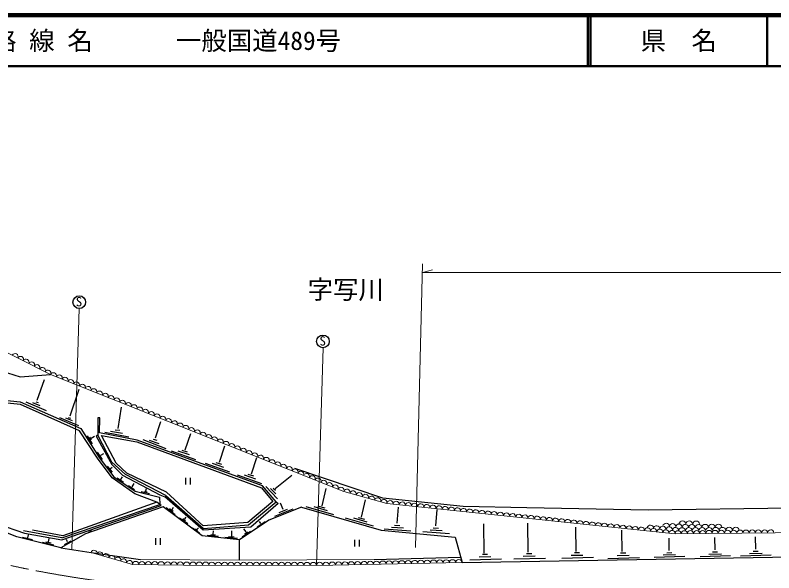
# Model space of a CAD drawing. Units: millimetres, scale not verified. Extents: x 40000 to 680000, y 20000 to 380000.
# Drawn here: x 185119 to 334328, y 270400 to 380000 of the extents above; entities that cross this region are included whole.
import ezdxf
from ezdxf.enums import TextEntityAlignment as Align

# ---------------------------------------------------------------- set-up
doc = ezdxf.new("R2010")
doc.units = ezdxf.units.MM
doc.header["$LTSCALE"] = 1000
doc.linetypes.add('CHAIN', pattern=[18.5, 12, -1.5, 3.5, -1.5])
for name, color, linetype, lineweight in [('M-BGD', 7, 'Continuous', 25), ('M-BMK', 2, 'CHAIN', 13), ('M-STR-HTXT', 7, 'Continuous', 13), ('M-TTL', 2, 'Continuous', 140), ('M-TTL-LINE', 7, 'Continuous', 50)]:
    doc.layers.add(name, color=color, linetype=linetype, lineweight=lineweight)
doc.layers.add('M-TTL-TXT', color=7, linetype='Continuous')
doc.styles.add('ＭＳ ゴシック', font='')
doc.styles.get('ＭＳ ゴシック').set_extended_font_data('MS Gothic')

msp = doc.modelspace()

# ---------------------------------------------------------------- linework, layer by layer
at = {"layer": 'M-BGD', "lineweight": 13}
for p, q in [((196239, 275007), (197730, 322345)), ((245684, 314641), (244368, 271852)), ((209794, 273018), (229234, 272887)), ((229234, 272887), (255713, 273037))]:
    msp.add_line(p, q, dxfattribs=at)
at = {"layer": 'M-BGD'}
for p, q in [((183584, 309686), (186097, 308908)), ((186097, 308908), (192090, 309356)), ((189446, 304315), (190855, 308369)), ((195953, 301264), (197698, 306508)), ((179786, 304611), (186105, 303991)), ((186188, 303482), (179429, 304180)), ((186105, 303991), (198005, 298732)), ((197793, 298278), (186188, 303482)), ((187200, 303996), (191188, 302281)), ((188542, 303863), (189991, 303278)), ((189167, 304036), (189632, 303876)), ((205390, 298766), (206048, 302933)), ((193813, 300932), (197588, 299337)), ((194996, 300852), (196338, 300307)), ((195514, 300959), (195993, 300812)), ((201741, 300866), (201360, 300875)), ((201360, 300875), (201391, 297452)), ((201679, 297895), (201741, 300866)), ((212714, 296911), (213764, 300141)), ((198005, 298732), (201634, 293089)), ((204792, 298526), (205709, 298407)), ((201282, 292935), (197793, 298278)), ((199309, 297297), (200266, 295768)), ((199735, 297044), (200094, 296565)), ((200094, 296871), (200705, 297230)), ((201391, 297452), (201063, 297239)), ((201063, 297239), (204110, 291681)), ((204134, 292146), (201391, 297452)), ((209110, 296473), (201679, 297895)), ((204985, 291971), (202091, 297377)), ((202091, 297377), (209043, 296140)), ((202758, 298048), (207504, 297131)), ((203895, 298267), (206208, 297828)), ((218576, 294598), (219640, 297802)), ((209043, 296140), (233541, 287135)), ((233774, 287480), (209110, 296473)), ((210215, 296606), (214775, 294851)), ((211505, 296446), (213366, 295835)), ((212262, 296699), (212993, 296499)), ((201277, 294106), (202260, 292671)), ((215772, 294399), (220583, 292698)), ((217141, 294372), (219360, 293628)), ((217885, 294532), (218975, 294186)), ((225288, 292151), (226352, 295355)), ((204213, 289087), (201282, 292935)), ((201634, 293089), (204505, 289281)), ((201994, 293535), (202526, 293867)), ((231585, 289856), (232648, 293059)), ((203217, 291355), (204174, 290185)), ((203855, 290890), (204214, 291169)), ((204110, 291681), (206223, 289585)), ((206786, 289713), (204134, 292146)), ((207072, 289955), (204985, 291971)), ((222484, 291952), (227296, 290250)), ((223853, 291925), (226073, 291181)), ((224597, 292085), (225687, 291739)), ((206223, 289585), (213585, 285726)), ((214755, 285628), (206786, 289713)), ((214888, 286220), (207072, 289955)), ((228780, 289656), (233592, 287955)), ((230149, 289630), (232369, 288885)), ((230893, 289789), (231983, 289444)), ((236241, 286971), (239515, 289598)), ((257401, 285047), (240129, 290909)), ((208679, 285936), (204213, 289087)), ((204505, 289281), (208732, 286449)), ((205204, 289046), (206444, 288213)), ((205907, 288721), (206220, 289259)), ((218637, 289051), (218637, 287751)), ((219612, 287751), (219612, 289051)), ((207407, 287575), (208604, 286778)), ((208099, 287309), (208497, 287947)), ((210846, 286538), (210925, 286964)), ((233541, 287135), (235788, 284421)), ((236466, 284370), (233774, 287480)), ((234442, 287343), (236693, 284941)), ((235346, 286980), (236365, 285943)), ((235851, 287059), (236312, 286669)), ((245474, 283568), (246271, 286970)), ((212986, 284281), (208679, 285936)), ((208732, 286449), (213497, 285253)), ((209897, 286406), (211546, 285971)), ((210536, 286441), (211058, 286326)), ((213497, 285253), (213580, 283849)), ((213585, 285726), (214555, 285329)), ((222065, 278763), (214555, 285329)), ((214755, 285628), (222159, 279139)), ((222097, 279653), (214888, 286220)), ((273238, 283446), (257401, 285047)), ((194323, 276904), (213863, 283643)), ((194328, 277270), (213580, 283849)), ((212986, 284281), (194468, 277653)), ((213863, 283643), (212986, 284281)), ((235788, 284421), (230903, 280307)), ((230983, 279828), (236466, 284370)), ((236838, 284007), (231441, 279345)), ((236466, 284370), (236838, 284007)), ((237824, 282862), (237332, 284085)), ((244809, 283528), (246019, 283169)), ((253254, 281335), (254051, 284738)), ((377995, 283671), (309643, 282706)), ((214234, 283337), (198921, 278053)), ((221891, 277654), (214234, 283337)), ((214790, 283224), (216580, 281886)), ((215464, 283038), (216190, 282498)), ((215978, 282870), (216270, 283322)), ((241450, 283277), (235010, 280745)), ((236189, 281506), (239818, 282955)), ((237066, 282264), (238701, 282915)), ((241450, 283277), (257107, 278784)), ((242257, 283448), (247734, 281866)), ((243865, 283421), (246511, 282624)), ((260259, 280129), (260505, 283335)), ((267868, 279619), (268114, 282825)), ((285754, 283177), (273238, 283446)), ((309643, 282706), (285754, 283177)), ((217460, 281216), (219103, 280064)), ((218093, 281050), (218624, 280690)), ((218477, 280991), (218766, 281369)), ((235010, 280745), (229208, 276897)), ((250037, 281215), (255514, 279634)), ((251646, 281189), (254291, 280391)), ((252589, 281295), (253799, 280936)), ((185453, 277445), (180398, 279449)), ((180546, 280393), (186926, 278220)), ((219995, 279268), (221365, 278256)), ((220574, 279032), (221003, 278725)), ((220857, 278930), (221165, 279217)), ((231441, 279345), (222065, 278763)), ((230903, 280307), (222097, 279653)), ((222159, 279139), (230983, 279828)), ((230535, 278470), (230086, 279049)), ((232693, 279420), (234279, 280474)), ((233402, 280066), (233154, 280474)), ((257680, 279025), (262918, 278627)), ((259116, 279384), (261522, 279212)), ((259741, 279770), (260791, 279717)), ((267350, 279260), (268400, 279206)), ((277347, 274291), (277280, 280029)), ((286018, 274441), (285951, 280180)), ((295428, 274604), (295372, 279399)), ((194328, 277270), (186752, 278630)), ((186926, 278220), (194323, 276904)), ((187585, 277308), (187744, 277849)), ((194468, 277653), (188526, 278750)), ((198921, 278053), (194116, 275341)), ((199571, 278382), (200236, 278630)), ((199910, 278583), (199839, 278732)), ((229208, 276897), (221891, 277654)), ((222906, 277772), (225086, 277612)), ((223591, 277925), (224532, 277866)), ((224055, 278012), (224095, 278646)), ((227062, 277532), (228188, 277453)), ((227701, 277630), (227709, 278684)), ((229795, 277497), (231409, 278581)), ((230310, 278128), (230850, 278470)), ((257107, 278784), (271652, 277432)), ((265289, 278515), (270527, 278116)), ((266725, 278874), (269131, 278701)), ((304509, 274560), (304460, 278756)), ((194116, 275341), (185453, 277445)), ((186592, 277432), (188524, 276936)), ((190468, 276425), (192707, 275876)), ((191171, 276508), (192175, 276271)), ((191643, 276508), (191815, 277164)), ((194842, 275985), (196101, 276703)), ((195427, 276499), (195188, 276969)), ((212715, 277208), (212715, 275908)), ((213690, 275908), (213690, 277208)), ((226354, 277399), (228844, 277213)), ((229234, 272887), (229208, 276897)), ((251879, 276871), (251879, 275571)), ((252854, 275571), (252854, 276871)), ((271652, 277432), (273008, 272420)), ((313751, 274756), (313725, 277189)), ((322761, 274912), (322735, 277345)), ((330757, 275051), (330730, 277483)), ((194116, 275341), (200044, 274409)), ((330278, 274639), (331249, 274678)), ((200044, 274409), (209794, 273018)), ((255713, 273037), (272726, 273465)), ((273008, 272420), (361496, 273953)), ((274542, 272975), (280777, 273134)), ((276363, 273546), (278703, 273586)), ((277015, 274051), (278038, 274051)), ((283213, 273125), (289447, 273284)), ((285034, 273696), (287374, 273736)), ((285685, 274202), (286709, 274202)), ((292623, 273288), (298858, 273447)), ((294444, 273859), (296784, 273899)), ((295096, 274365), (296119, 274365)), ((301704, 273244), (307938, 273404)), ((303525, 273816), (305864, 273856)), ((304176, 274321), (305200, 274321)), ((310800, 273467), (316822, 273640)), ((312568, 273919), (315001, 273972)), ((313273, 274344), (314243, 274384)), ((319810, 273623), (325832, 273796)), ((321578, 274075), (324011, 274128)), ((322283, 274500), (323253, 274540)), ((327806, 273761), (333827, 273934)), ((329574, 274213), (332006, 274266))]:
    msp.add_line(p, q, dxfattribs=at)
at = {"layer": 'M-BGD', "lineweight": 13}
for points in [[(380473, 278745), (314899, 278065), (258239, 284054), (249760, 286409), (192090, 309356), (179169, 315884), (166485, 323230), (144502, 336823)], [(273008, 272420), (244368, 271852), (218213, 271919), (208187, 272054), (200044, 274409)]]:
    msp.add_lwpolyline(points, dxfattribs=at)
at = {"layer": 'M-BGD'}
for centre in [(197724, 323595), (245647, 315890)]:
    msp.add_circle(centre, 1250, dxfattribs=at)
at = {"layer": 'M-BGD', "lineweight": 13}
for centre, radius, start, end in [((185090, 312889), 603, 333.49636, 152.89707), ((186166, 312345), 603, 333.49636, 152.89707), ((187243, 311801), 603, 333.49636, 152.89707), ((188320, 311257), 603, 333.49636, 152.89707), ((189397, 310713), 603, 333.49636, 152.89707), ((190473, 310169), 603, 333.49636, 152.89707), ((191550, 309625), 603, 333.49636, 152.89707), ((192652, 309123), 609, 339.10904, 157.49577), ((193783, 308673), 609, 339.10904, 157.49577), ((194913, 308223), 609, 339.10904, 157.49577), ((196044, 307773), 609, 339.10904, 157.49577), ((197175, 307324), 609, 339.10904, 157.49577), ((198306, 306874), 609, 339.10904, 157.49577), ((199437, 306424), 609, 339.10904, 157.49577), ((200567, 305974), 609, 339.10904, 157.49577), ((201698, 305524), 609, 339.10904, 157.49577), ((202829, 305074), 609, 339.10904, 157.49577), ((203960, 304624), 609, 339.10904, 157.49577), ((205091, 304174), 609, 339.10904, 157.49577), ((206221, 303724), 609, 339.10904, 157.49577), ((207352, 303274), 609, 339.10904, 157.49577), ((208483, 302824), 609, 339.10904, 157.49577), ((209614, 302374), 609, 339.10904, 157.49577), ((210745, 301924), 609, 339.10904, 157.49577), ((211875, 301474), 609, 339.10904, 157.49577), ((213006, 301024), 609, 339.10904, 157.49577), ((214137, 300574), 609, 339.10904, 157.49577), ((215268, 300125), 609, 339.10904, 157.49577), ((216398, 299675), 609, 339.10904, 157.49577), ((217529, 299225), 609, 339.10904, 157.49577), ((218660, 298775), 609, 339.10904, 157.49577), ((219791, 298325), 609, 339.10904, 157.49577), ((220922, 297875), 609, 339.10904, 157.49577), ((222052, 297425), 609, 339.10904, 157.49577), ((223183, 296975), 609, 339.10904, 157.49577), ((224314, 296525), 609, 339.10904, 157.49577), ((225445, 296075), 609, 339.10904, 157.49577), ((226576, 295625), 609, 339.10904, 157.49577), ((227706, 295175), 609, 339.10904, 157.49577), ((228837, 294725), 609, 339.10904, 157.49577), ((229968, 294275), 609, 339.10904, 157.49577), ((231099, 293825), 609, 339.10904, 157.49577), ((232229, 293375), 609, 339.10904, 157.49577), ((233360, 292925), 609, 339.10904, 157.49577), ((234491, 292476), 609, 339.10904, 157.49577), ((235622, 292026), 609, 339.10904, 157.49577), ((236753, 291576), 609, 339.10904, 157.49577), ((237883, 291126), 609, 339.10904, 157.49577), ((239014, 290676), 609, 339.10904, 157.49577), ((240145, 290226), 609, 339.10904, 157.49577), ((241276, 289776), 609, 339.10904, 157.49577), ((242407, 289326), 609, 339.10904, 157.49577), ((243537, 288876), 609, 339.10904, 157.49577), ((244668, 288426), 609, 339.10904, 157.49577), ((245799, 287976), 609, 339.10904, 157.49577), ((246930, 287526), 609, 339.10904, 157.49577), ((248060, 287076), 609, 339.10904, 157.49577), ((249191, 286626), 609, 339.10904, 157.49577), ((250358, 286213), 629, 347.14007, 161.81171), ((251569, 285876), 629, 347.14007, 161.81171), ((252780, 285540), 629, 347.14007, 161.81171), ((253991, 285204), 629, 347.14007, 161.81171), ((255203, 284867), 629, 347.14007, 161.81171), ((256414, 284531), 629, 347.14007, 161.81171), ((257625, 284194), 629, 347.14007, 161.81171), ((258841, 283984), 606, 354.54873, 173.38367), ((260046, 283857), 606, 354.54873, 173.38367), ((261252, 283729), 606, 354.54873, 173.38367), ((262457, 283602), 606, 354.54873, 173.38367), ((263663, 283475), 606, 354.54873, 173.38367), ((264869, 283347), 606, 354.54873, 173.38367), ((266074, 283220), 606, 354.54873, 173.38367), ((267280, 283092), 606, 354.54873, 173.38367), ((268485, 282965), 606, 354.54873, 173.38367), ((269691, 282837), 606, 354.54873, 173.38367), ((270896, 282710), 606, 354.54873, 173.38367), ((272102, 282583), 606, 354.54873, 173.38367), ((273307, 282455), 606, 354.54873, 173.38367), ((274513, 282328), 606, 354.54873, 173.38367), ((275719, 282200), 606, 354.54873, 173.38367), ((276924, 282073), 606, 354.54873, 173.38367), ((278130, 281945), 606, 354.54873, 173.38367), ((279335, 281818), 606, 354.54873, 173.38367), ((280541, 281691), 606, 354.54873, 173.38367), ((281746, 281563), 606, 354.54873, 173.38367), ((282952, 281436), 606, 354.54873, 173.38367), ((284157, 281308), 606, 354.54873, 173.38367), ((285363, 281181), 606, 354.54873, 173.38367), ((286568, 281053), 606, 354.54873, 173.38367), ((287774, 280926), 606, 354.54873, 173.38367), ((288980, 280799), 606, 354.54873, 173.38367), ((290185, 280671), 606, 354.54873, 173.38367), ((291391, 280544), 606, 354.54873, 173.38367), ((292596, 280416), 606, 354.54873, 173.38367), ((293802, 280289), 606, 354.54873, 173.38367), ((295007, 280161), 606, 354.54873, 173.38367), ((296213, 280034), 606, 354.54873, 173.38367), ((316342, 279928), 679, 5.85803, 172.44863), ((317691, 279909), 679, 5.85803, 172.44863), ((319040, 279889), 679, 5.85803, 172.44863), ((297418, 279907), 606, 354.54873, 173.38367), ((298624, 279779), 606, 354.54873, 173.38367), ((299829, 279652), 606, 354.54873, 173.38367), ((301035, 279524), 606, 354.54873, 173.38367), ((302241, 279397), 606, 354.54873, 173.38367), ((303446, 279269), 606, 354.54873, 173.38367), ((304652, 279142), 606, 354.54873, 173.38367), ((305857, 279015), 606, 354.54873, 173.38367), ((307063, 278887), 606, 354.54873, 173.38367), ((308268, 278760), 606, 354.54873, 173.38367), ((309474, 278632), 606, 354.54873, 173.38367), ((310044, 279161), 621, 356.60761, 172.70364), ((310679, 278505), 606, 354.54873, 173.38367), ((311280, 279046), 621, 356.60761, 172.70364), ((312516, 278930), 621, 356.60761, 172.70364), ((313147, 279509), 632, 359.55263, 173.66135), ((313752, 278814), 621, 356.60761, 172.70364), ((314408, 279434), 632, 359.55263, 173.66135), ((314988, 278699), 621, 356.60761, 172.70364), ((315669, 279360), 632, 359.55263, 173.66135), ((316271, 278602), 666, 6.14125, 174.81685), ((316930, 279285), 632, 359.55263, 173.66135), ((317596, 278613), 666, 6.14125, 174.81685), ((318217, 279232), 656, 5.63344, 175.76395), ((318921, 278624), 666, 6.14125, 174.81685), ((319525, 279247), 656, 5.63344, 175.76395), ((320246, 278635), 666, 6.14125, 174.81685), ((320833, 279263), 656, 5.63344, 175.76395), ((321571, 278646), 666, 6.14125, 174.81685), ((322141, 279279), 656, 5.63344, 175.76395), ((322896, 278657), 666, 6.14125, 174.81685), ((323449, 279295), 656, 5.63344, 175.76395), ((324220, 278668), 666, 6.14125, 174.81685), ((325545, 278679), 666, 6.14125, 174.81685), ((326870, 278690), 666, 6.14125, 174.81685), ((311885, 278377), 606, 354.54873, 173.38367), ((313090, 278250), 606, 354.54873, 173.38367), ((314296, 278123), 606, 354.54873, 173.38367), ((315507, 278064), 607, 1.27726, 179.91173), ((316721, 278077), 607, 1.27726, 179.91173), ((317935, 278089), 607, 1.27726, 179.91173), ((319150, 278102), 607, 1.27726, 179.91173), ((320364, 278114), 607, 1.27726, 179.91173), ((321578, 278127), 607, 1.27726, 179.91173), ((322793, 278140), 607, 1.27726, 179.91173), ((324007, 278152), 607, 1.27726, 179.91173), ((325221, 278165), 607, 1.27726, 179.91173), ((326436, 278177), 607, 1.27726, 179.91173), ((327650, 278190), 607, 1.27726, 179.91173), ((328864, 278203), 607, 1.27726, 179.91173), ((330079, 278215), 607, 1.27726, 179.91173), ((331293, 278228), 607, 1.27726, 179.91173), ((332507, 278240), 607, 1.27726, 179.91173), ((333721, 278253), 607, 1.27726, 179.91173), ((200624, 274235), 606, 344.38489, 163.34943), ((201788, 273899), 606, 344.38489, 163.34943), ((202951, 273562), 606, 344.38489, 163.34943), ((204114, 273226), 606, 344.38489, 163.34943), ((205277, 272889), 606, 344.38489, 163.34943), ((206440, 272553), 606, 344.38489, 163.34943), ((207604, 272216), 606, 344.38489, 163.34943), ((208813, 272018), 627, 1.72681, 176.73514), ((210066, 272001), 627, 1.72681, 176.73514), ((211320, 271984), 627, 1.72681, 176.73514), ((212573, 271967), 627, 1.72681, 176.73514), ((213826, 271950), 627, 1.72681, 176.73514), ((215080, 271934), 627, 1.72681, 176.73514), ((216333, 271917), 627, 1.72681, 176.73514), ((217586, 271900), 627, 1.72681, 176.73514), ((218836, 271894), 623, 1.98249, 177.72268), ((220082, 271891), 623, 1.98249, 177.72268), ((221327, 271888), 623, 1.98249, 177.72268), ((222572, 271885), 623, 1.98249, 177.72268), ((223818, 271881), 623, 1.98249, 177.72268), ((225063, 271878), 623, 1.98249, 177.72268), ((226309, 271875), 623, 1.98249, 177.72268), ((227554, 271872), 623, 1.98249, 177.72268), ((228800, 271869), 623, 1.98249, 177.72268), ((230045, 271865), 623, 1.98249, 177.72268), ((231291, 271862), 623, 1.98249, 177.72268), ((232536, 271859), 623, 1.98249, 177.72268), ((233782, 271856), 623, 1.98249, 177.72268), ((235027, 271853), 623, 1.98249, 177.72268), ((236272, 271849), 623, 1.98249, 177.72268), ((237518, 271846), 623, 1.98249, 177.72268), ((238763, 271843), 623, 1.98249, 177.72268), ((240009, 271840), 623, 1.98249, 177.72268), ((241254, 271836), 623, 1.98249, 177.72268), ((242500, 271833), 623, 1.98249, 177.72268), ((243745, 271830), 623, 1.98249, 177.72268), ((244991, 271841), 623, 3.26834, 179.0072), ((246236, 271866), 623, 3.26834, 179.0072), ((247481, 271890), 623, 3.26834, 179.0072), ((248727, 271915), 623, 3.26834, 179.0072), ((249972, 271940), 623, 3.26834, 179.0072), ((251217, 271964), 623, 3.26834, 179.0072), ((252462, 271989), 623, 3.26834, 179.0072), ((253708, 272014), 623, 3.26834, 179.0072), ((254953, 272039), 623, 3.26834, 179.0072), ((256198, 272063), 623, 3.26834, 179.0072), ((257443, 272088), 623, 3.26834, 179.0072), ((258689, 272113), 623, 3.26834, 179.0072), ((259934, 272138), 623, 3.26834, 179.0072), ((261179, 272162), 623, 3.26834, 179.0072), ((262424, 272187), 623, 3.26834, 179.0072), ((263669, 272212), 623, 3.26834, 179.0072), ((264915, 272237), 623, 3.26834, 179.0072), ((266160, 272261), 623, 3.26834, 179.0072), ((267405, 272286), 623, 3.26834, 179.0072), ((268650, 272311), 623, 3.26834, 179.0072), ((269896, 272335), 623, 3.26834, 179.0072), ((271141, 272360), 623, 3.26834, 179.0072), ((272386, 272385), 623, 3.26834, 179.0072)]:
    msp.add_arc(centre, radius, start, end, dxfattribs=at)
at = {"layer": 'M-BMK'}
msp.add_arc((230043, 483195), 216271, 254.20968, 271.83064, dxfattribs=at)
at = {"layer": 'M-STR-HTXT'}
for p, q in [((265260, 331142), (263854, 275345)), ((265217, 329439), (267217, 329939)), ((265217, 329439), (410513, 329439))]:
    msp.add_line(p, q, dxfattribs=at)
at = {"layer": 'M-TTL'}
msp.add_line((680000, 380000), (40000, 380000), dxfattribs=at)
at = {"layer": 'M-TTL-LINE'}
for p, q in [((297750, 380000), (297750, 370000)), ((298250, 380000), (298250, 370000)), ((333000, 380000), (333000, 370000)), ((40000, 370000), (680000, 370000))]:
    msp.add_line(p, q, dxfattribs=at)

# ---------------------------------------------------------------- texts
at = {"layer": 'M-BGD', "style": 'ＭＳ ゴシック'}
for s, height, p in [('字写川', 3666, (242632, 323145)), ('S', 1833, (197045, 322222)), ('S', 1833, (244969, 314516))]:
    msp.add_text(s, height=height, dxfattribs=at).set_placement(p, align=Align.BOTTOM_LEFT)
at = {"layer": 'M-TTL-TXT', "style": 'ＭＳ ゴシック'}
for s, p in [('路 線 名', (180380, 375000)), ('一般国道489号', (216734, 375000))]:
    msp.add_text(s, height=3666, dxfattribs=at).set_placement(p, align=Align.MIDDLE_LEFT)
msp.add_text('県\u3000名', height=3666, dxfattribs=at).set_placement((315625, 375000), align=Align.MIDDLE_CENTER)

doc.saveas('drawing.dxf')
